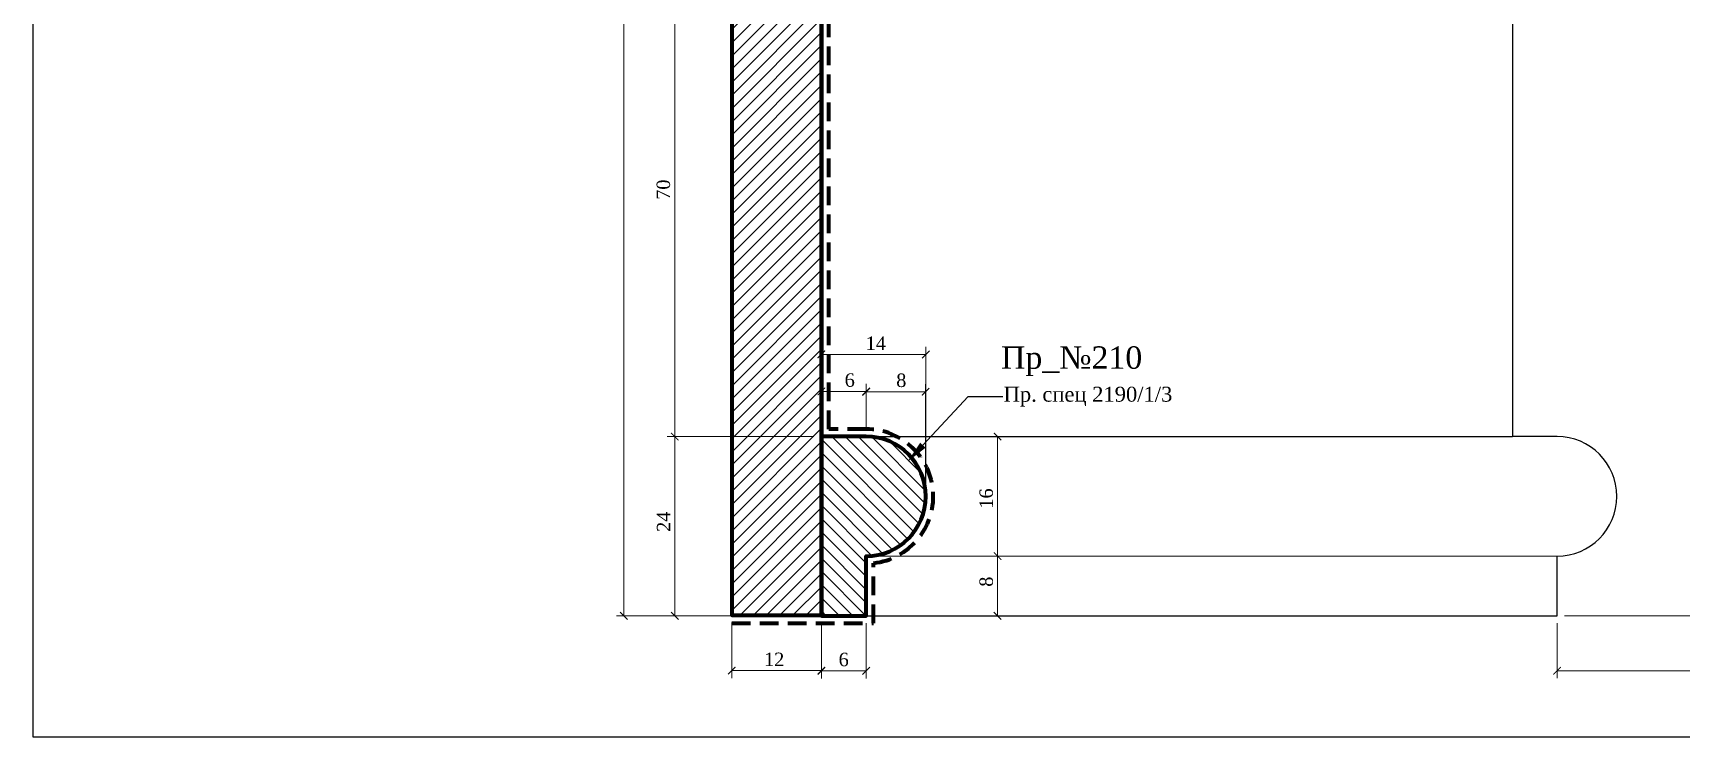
# Model space of a CAD drawing. Header units: millimetres. Extents: x 308479 to 308839, y -95708 to -95468.
# Drawn here: x 308478.9 to 308699.7, y -95707.7 to -95613.4 of the extents above; entities that cross this region are included whole.
import ezdxf
from ezdxf import colors
from ezdxf.entities.mleader import LeaderData, LeaderLine
from ezdxf.math import Vec2, Vec3

# ---------------------------------------------------------------- set-up
doc = ezdxf.new("R2010")
doc.units = ezdxf.units.MM
doc.header["$MEASUREMENT"] = 0
doc.linetypes.add('HIDDEN', pattern=[0.375, 0.25, -0.125])
doc.layers.add('Outside panel', color=7, linetype='Continuous', lineweight=18, true_color=0x7f5e57)
doc.layers.add('линия 15', color=7, linetype='Continuous', lineweight=15)
doc.layers.add('линия 50', color=1, linetype='Continuous', lineweight=140)
doc.layers.add('размеры в модели', color=7, linetype='Continuous')
doc.styles.add('ELECT', font='times.ttf')
doc.styles.get("Standard").update_dxf_attribs({"font": 'times.ttf'})
doc.dimstyles.new('M_1', dxfattribs={"dimtxt": 1.8, "dimasz": 1, "dimexe": 1, "dimexo": 1, "dimgap": 0.6, "dimtad": 1, "dimdec": 0, "dimdsep": 46, "dimtxsty": 'Standard', "dimblk": 'ARCHTICK', "dimcen": -5, "dimclrd": 7, "dimclre": 7, "dimclrt": 7, "dimadec": 0, "dimazin": 0, "dimtfac": 1, "dimtdec": 0, "dimtmove": 0, "dimatfit": 3, "dimfxl": 1, "dimtolj": 1, "dimtzin": 0, "dimlwd": 5, "dimlwe": 5, "dimarcsym": 0})

# ---------------------------------------------------------------- blocks, each defined once
blk = doc.blocks.new('_ArchTick')
at = {"color": 0, "linetype": 'ByBlock', "const_width": 0.15}
blk.add_lwpolyline([(-0.5, -0.5), (0.5, 0.5)], dxfattribs=at)
blk = doc.blocks.new('*D36')
at = {"color": 7, "lineweight": 5, "ltscale": 1000, "transparency": 16777216}
for p, q in [((308730.28, -95490.36), (308762.27, -95490.36)), ((308761.27, -95691.45), (308761.27, -95490.36)), ((308684.13, -95691.45), (308762.27, -95691.45))]:
    blk.add_line(p, q, dxfattribs=at)
at = {"layer": 'Defpoints', "color": 0, "ltscale": 1000, "transparency": 16777216}
for p in [(308729.28, -95490.36), (308761.27, -95490.36), (308683.13, -95691.45)]:
    blk.add_point(p, dxfattribs=at)
at = {"color": 7, "lineweight": 5, "ltscale": 1000, "transparency": 16777216}
for p, rotation in [((308761.27, -95490.36), 90), ((308761.27, -95691.45), 270)]:
    blk.add_blockref('_ArchTick', p, dxfattribs=dict(at, rotation=rotation))
at = {"color": 7, "ltscale": 1000, "transparency": 16777216, "insert": (308759.76, -95592.32), "char_height": 1.8, "attachment_point": 5, "rotation": 90}
blk.add_mtext('\\A1;201', dxfattribs=at)
blk = doc.blocks.new('*D35')
at = {"color": 7, "lineweight": 5, "ltscale": 1000, "transparency": 16777216}
for p, q in [((308744.28, -95506.36), (308744.28, -95699.8)), ((308683.13, -95692.45), (308683.13, -95699.8)), ((308744.28, -95698.8), (308683.13, -95698.8))]:
    blk.add_line(p, q, dxfattribs=at)
at = {"layer": 'Defpoints', "color": 0, "ltscale": 1000, "transparency": 16777216}
for p in [(308744.28, -95505.36), (308683.13, -95691.45), (308683.13, -95698.8)]:
    blk.add_point(p, dxfattribs=at)
at = {"color": 7, "lineweight": 5, "ltscale": 1000, "transparency": 16777216, "rotation": 180}
blk.add_blockref('_ArchTick', (308683.13, -95698.8), dxfattribs=at)
at = {"color": 7, "lineweight": 5, "ltscale": 1000, "transparency": 16777216}
blk.add_blockref('_ArchTick', (308744.28, -95698.8), dxfattribs=at)
at = {"color": 7, "ltscale": 1000, "transparency": 16777216, "insert": (308714.35, -95697.29), "char_height": 1.8, "attachment_point": 5}
blk.add_mtext('\\A1;61', dxfattribs=at)
blk = doc.blocks.new('*D34')
at = {"layer": 'Defpoints', "color": 0, "ltscale": 1000, "transparency": 16777216}
for p in [(308572.5, -95691.36), (308584.52, -95691.36), (308584.52, -95698.78)]:
    blk.add_point(p, dxfattribs=at)
at = {"layer": 'линия 15', "color": 7, "lineweight": 5, "ltscale": 1000, "transparency": 16777216}
for p, q in [((308572.5, -95692.36), (308572.5, -95699.78)), ((308584.52, -95692.36), (308584.52, -95699.78)), ((308572.5, -95698.78), (308584.52, -95698.78))]:
    blk.add_line(p, q, dxfattribs=at)
at = {"layer": 'линия 15', "color": 7, "lineweight": 5, "ltscale": 1000, "transparency": 16777216, "rotation": 180}
blk.add_blockref('_ArchTick', (308572.5, -95698.78), dxfattribs=at)
at = {"layer": 'линия 15', "color": 7, "lineweight": 5, "ltscale": 1000, "transparency": 16777216}
blk.add_blockref('_ArchTick', (308584.52, -95698.78), dxfattribs=at)
at = {"layer": 'линия 15', "color": 7, "ltscale": 1000, "transparency": 16777216, "insert": (308578.19, -95697.28), "char_height": 1.8, "attachment_point": 5}
blk.add_mtext('\\A1;12', dxfattribs=at)
blk = doc.blocks.new('*D33')
at = {"layer": 'Defpoints', "color": 0, "ltscale": 1000, "transparency": 16777216}
for p in [(308572.5, -95490.36), (308558.05, -95691.45), (308572.5, -95691.45)]:
    blk.add_point(p, dxfattribs=at)
at = {"layer": 'линия 15', "color": 7, "lineweight": 5, "ltscale": 1000, "transparency": 16777216}
for p, q in [((308571.5, -95490.36), (308557.05, -95490.36)), ((308558.05, -95490.36), (308558.05, -95691.45)), ((308571.5, -95691.45), (308557.05, -95691.45))]:
    blk.add_line(p, q, dxfattribs=at)
for p, rotation in [((308558.05, -95490.36), 90), ((308558.05, -95691.45), 270)]:
    blk.add_blockref('_ArchTick', p, dxfattribs=dict(at, rotation=rotation))
at = {"layer": 'линия 15', "color": 7, "ltscale": 1000, "transparency": 16777216, "insert": (308556.53, -95588.13), "char_height": 1.8, "attachment_point": 5, "rotation": 90}
blk.add_mtext('\\A1;201', dxfattribs=at)
blk = doc.blocks.new('*D24')
at = {"layer": 'Defpoints', "color": 0, "ltscale": 1000, "transparency": 16777216}
for p in [(308598.48, -95661.44), (308590.52, -95667.45), (308598.48, -95675.56)]:
    blk.add_point(p, dxfattribs=at)
at = {"layer": 'размеры в модели', "color": 7, "lineweight": 5, "ltscale": 1000, "transparency": 16777216}
for p, q in [((308590.52, -95666.45), (308590.52, -95660.44)), ((308590.52, -95661.44), (308598.48, -95661.44)), ((308598.48, -95674.56), (308598.48, -95660.44))]:
    blk.add_line(p, q, dxfattribs=at)
at = {"layer": 'размеры в модели', "color": 7, "lineweight": 5, "ltscale": 1000, "transparency": 16777216, "rotation": 180}
blk.add_blockref('_ArchTick', (308590.52, -95661.44), dxfattribs=at)
at = {"layer": 'размеры в модели', "color": 7, "lineweight": 5, "ltscale": 1000, "transparency": 16777216}
blk.add_blockref('_ArchTick', (308598.48, -95661.44), dxfattribs=at)
at = {"layer": 'размеры в модели', "color": 7, "ltscale": 1000, "transparency": 16777216, "insert": (308595.23, -95659.92), "char_height": 1.8, "attachment_point": 5}
blk.add_mtext('\\A1;8', dxfattribs=at)
blk = doc.blocks.new('*D23')
at = {"layer": 'Defpoints', "color": 0, "ltscale": 1000, "transparency": 16777216}
for p in [(308590.53, -95661.4), (308584.52, -95667.45), (308590.53, -95667.67)]:
    blk.add_point(p, dxfattribs=at)
at = {"layer": 'размеры в модели', "color": 7, "lineweight": 5, "ltscale": 1000, "transparency": 16777216}
for p, q in [((308584.52, -95666.45), (308584.52, -95660.4)), ((308584.52, -95661.4), (308590.53, -95661.4)), ((308590.53, -95666.67), (308590.53, -95660.4))]:
    blk.add_line(p, q, dxfattribs=at)
at = {"layer": 'размеры в модели', "color": 7, "lineweight": 5, "ltscale": 1000, "transparency": 16777216, "rotation": 180}
blk.add_blockref('_ArchTick', (308584.52, -95661.4), dxfattribs=at)
at = {"layer": 'размеры в модели', "color": 7, "lineweight": 5, "ltscale": 1000, "transparency": 16777216}
blk.add_blockref('_ArchTick', (308590.53, -95661.4), dxfattribs=at)
at = {"layer": 'размеры в модели', "color": 7, "ltscale": 1000, "transparency": 16777216, "insert": (308588.32, -95659.89), "char_height": 1.8, "attachment_point": 5}
blk.add_mtext('\\A1;6', dxfattribs=at)
blk = doc.blocks.new('*D22')
at = {"layer": 'Defpoints', "color": 0, "ltscale": 1000, "transparency": 16777216}
for p in [(308584.52, -95691.45), (308590.52, -95691.45), (308590.52, -95698.83)]:
    blk.add_point(p, dxfattribs=at)
at = {"layer": 'размеры в модели', "color": 7, "lineweight": 5, "ltscale": 1000, "transparency": 16777216}
for p, q in [((308584.52, -95692.45), (308584.52, -95699.83)), ((308590.52, -95692.45), (308590.52, -95699.83)), ((308584.52, -95698.83), (308590.52, -95698.83))]:
    blk.add_line(p, q, dxfattribs=at)
at = {"layer": 'размеры в модели', "color": 7, "lineweight": 5, "ltscale": 1000, "transparency": 16777216, "rotation": 180}
blk.add_blockref('_ArchTick', (308584.52, -95698.83), dxfattribs=at)
at = {"layer": 'размеры в модели', "color": 7, "lineweight": 5, "ltscale": 1000, "transparency": 16777216}
blk.add_blockref('_ArchTick', (308590.52, -95698.83), dxfattribs=at)
at = {"layer": 'размеры в модели', "color": 7, "ltscale": 1000, "transparency": 16777216, "insert": (308587.51, -95697.31), "char_height": 1.8, "attachment_point": 5}
blk.add_mtext('\\A1;6', dxfattribs=at)
blk = doc.blocks.new('*D21')
at = {"layer": 'Defpoints', "color": 0, "ltscale": 1000, "transparency": 16777216}
for p in [(308590.52, -95683.45), (308590.52, -95691.45), (308608.13, -95691.45)]:
    blk.add_point(p, dxfattribs=at)
at = {"layer": 'размеры в модели', "color": 7, "lineweight": 5, "ltscale": 1000, "transparency": 16777216}
for p, q in [((308591.52, -95683.45), (308609.13, -95683.45)), ((308608.13, -95683.45), (308608.13, -95691.45)), ((308591.52, -95691.45), (308609.13, -95691.45))]:
    blk.add_line(p, q, dxfattribs=at)
for p, rotation in [((308608.13, -95683.45), 90), ((308608.13, -95691.45), 270)]:
    blk.add_blockref('_ArchTick', p, dxfattribs=dict(at, rotation=rotation))
at = {"layer": 'размеры в модели', "color": 7, "ltscale": 1000, "transparency": 16777216, "insert": (308606.62, -95686.88), "char_height": 1.8, "attachment_point": 5, "rotation": 90}
blk.add_mtext('\\A1;8', dxfattribs=at)
blk = doc.blocks.new('*D20')
at = {"layer": 'Defpoints', "color": 0, "ltscale": 1000, "transparency": 16777216}
for p in [(308590.52, -95667.45), (308608.13, -95667.45), (308590.52, -95683.45)]:
    blk.add_point(p, dxfattribs=at)
at = {"layer": 'размеры в модели', "color": 7, "lineweight": 5, "ltscale": 1000, "transparency": 16777216}
for p, q in [((308591.52, -95667.45), (308609.13, -95667.45)), ((308608.13, -95683.45), (308608.13, -95667.45)), ((308591.52, -95683.45), (308609.13, -95683.45))]:
    blk.add_line(p, q, dxfattribs=at)
for p, rotation in [((308608.13, -95667.45), 90), ((308608.13, -95683.45), 270)]:
    blk.add_blockref('_ArchTick', p, dxfattribs=dict(at, rotation=rotation))
at = {"layer": 'размеры в модели', "color": 7, "ltscale": 1000, "transparency": 16777216, "insert": (308606.62, -95675.74), "char_height": 1.8, "attachment_point": 5, "rotation": 90}
blk.add_mtext('\\A1;16', dxfattribs=at)
blk = doc.blocks.new('*D19')
at = {"layer": 'Defpoints', "color": 0, "ltscale": 1000, "transparency": 16777216}
for p in [(308598.52, -95656.44), (308584.52, -95667.45), (308598.52, -95675.45)]:
    blk.add_point(p, dxfattribs=at)
at = {"layer": 'размеры в модели', "color": 7, "lineweight": 5, "ltscale": 1000, "transparency": 16777216}
for p, q in [((308584.52, -95666.45), (308584.52, -95655.44)), ((308598.52, -95674.45), (308598.52, -95655.44)), ((308584.52, -95656.44), (308598.52, -95656.44))]:
    blk.add_line(p, q, dxfattribs=at)
at = {"layer": 'размеры в модели', "color": 7, "lineweight": 5, "ltscale": 1000, "transparency": 16777216, "rotation": 180}
blk.add_blockref('_ArchTick', (308584.52, -95656.44), dxfattribs=at)
at = {"layer": 'размеры в модели', "color": 7, "lineweight": 5, "ltscale": 1000, "transparency": 16777216}
blk.add_blockref('_ArchTick', (308598.52, -95656.44), dxfattribs=at)
at = {"layer": 'размеры в модели', "color": 7, "ltscale": 1000, "transparency": 16777216, "insert": (308591.81, -95654.94), "char_height": 1.8, "attachment_point": 5}
blk.add_mtext('\\A1;14', dxfattribs=at)
blk = doc.blocks.new('*D14')
at = {"layer": 'Defpoints', "color": 0, "ltscale": 1000, "transparency": 16777216}
for p in [(308584.52, -95667.45), (308564.87, -95691.45), (308584.52, -95691.45)]:
    blk.add_point(p, dxfattribs=at)
at = {"layer": 'размеры в модели', "color": 7, "lineweight": 5, "ltscale": 1000, "transparency": 16777216}
for p, q in [((308583.52, -95667.45), (308563.87, -95667.45)), ((308564.87, -95667.45), (308564.87, -95691.45)), ((308583.52, -95691.45), (308563.87, -95691.45))]:
    blk.add_line(p, q, dxfattribs=at)
for p, rotation in [((308564.87, -95667.45), 90), ((308564.87, -95691.45), 270)]:
    blk.add_blockref('_ArchTick', p, dxfattribs=dict(at, rotation=rotation))
at = {"layer": 'размеры в модели', "color": 7, "ltscale": 1000, "transparency": 16777216, "insert": (308563.37, -95678.85), "char_height": 1.8, "attachment_point": 5, "rotation": 90}
blk.add_mtext('\\A1;24', dxfattribs=at)
blk = doc.blocks.new('*D13')
at = {"layer": 'Defpoints', "color": 0, "ltscale": 1000, "transparency": 16777216}
for p in [(308584.52, -95597.45), (308564.87, -95667.45), (308584.52, -95667.45)]:
    blk.add_point(p, dxfattribs=at)
at = {"layer": 'размеры в модели', "color": 7, "lineweight": 5, "ltscale": 1000, "transparency": 16777216}
for p, q in [((308583.52, -95597.45), (308563.87, -95597.45)), ((308564.87, -95597.45), (308564.87, -95667.45)), ((308583.52, -95667.45), (308563.87, -95667.45))]:
    blk.add_line(p, q, dxfattribs=at)
for p, rotation in [((308564.87, -95597.45), 90), ((308564.87, -95667.45), 270)]:
    blk.add_blockref('_ArchTick', p, dxfattribs=dict(at, rotation=rotation))
at = {"layer": 'размеры в модели', "color": 7, "ltscale": 1000, "transparency": 16777216, "insert": (308563.35, -95634.38), "char_height": 1.8, "attachment_point": 5, "rotation": 90}
blk.add_mtext('\\A1;70', dxfattribs=at)

msp = doc.modelspace()

# ---------------------------------------------------------------- hatches: boundary and pattern name
at = {"layer": 'Outside panel', "ltscale": 1000}
h = msp.add_hatch(dxfattribs=at)
h.set_pattern_fill('ANSI31', color=5, scale=10)
h.set_pattern_definition([(45, (-634.8144, 21.3507), (-0.8838834765, 0.8838834765), [])])
h.paths.add_polyline_path([(308584.5, -95490.36), (308572.5, -95490.36), (308572.5, -95691.36), (308584.52, -95691.36)])
h = msp.add_hatch(dxfattribs=at)
h.set_pattern_fill('ANSI31', color=256, scale=10, angle=90)
h.set_pattern_definition([(135, (-2976.6802, 4266.9379), (-0.8838834765, -0.8838834765), [])])
edge = h.paths.add_edge_path()
edge.add_line((308584.52, -95667.45), (308584.52, -95691.45))
edge.add_line((308584.52, -95691.45), (308590.52, -95691.45))
edge.add_line((308590.52, -95691.45), (308590.52, -95683.45))
edge.add_arc((308590.52, -95675.45), 8, 270, 450)
edge.add_line((308590.52, -95667.45), (308584.52, -95667.45))

# ---------------------------------------------------------------- linework, layer by layer
at = {"color": 7}
for p in [(308677.13, -95597.28), (308584.52, -95667.45)]:
    msp.add_line(p, (308677.13, -95667.45), dxfattribs=at)
at = {"linetype": 'Continuous', "lineweight": 15}
msp.add_line((308590.52, -95683.45), (308683.13, -95683.45), dxfattribs=at)
at = {"color": 6, "ltscale": 1000}
msp.add_lwpolyline([(308478.85, -95707.68), (308838.85, -95707.68), (308838.85, -95467.68), (308478.85, -95467.68)], close=True, dxfattribs=at)
at = {"color": 7}
msp.add_lwpolyline([(308584.52, -95691.45), (308683.13, -95691.45), (308683.13, -95683.45, 1), (308683.13, -95667.45), (308677.13, -95667.45)], format="xyb", dxfattribs=at)
at = {"layer": 'линия 50', "color": 7}
msp.add_line((308584.52, -95490.45), (308584.52, -95691.45), dxfattribs=at)
at = {"layer": 'линия 50', "color": 1, "linetype": 'HIDDEN', "ltscale": 10, "true_color": 0xff0909}
msp.add_lwpolyline([(308572.52, -95692.45), (308591.52, -95692.45), (308591.52, -95684.39, 0.945824), (308590.52, -95666.45), (308585.52, -95666.45), (308585.52, -95598.28), (308591.52, -95598.28), (308591.52, -95593.99, 0.23485), (308596.98, -95588.05, -0.251952), (308601.67, -95583.28), (308604.52, -95583.28), (308604.52, -95577.28), (308597.67, -95577.28), (308597.67, -95552.36, -0.414214), (308616.67, -95533.36), (308637.67, -95533.36), (308637.67, -95521.33, 0.969215), (308636.67, -95489.36), (308572.32, -95489.45)], format="xyb", dxfattribs=at)
at = {"layer": 'линия 50', "color": 7}
msp.add_lwpolyline([(308584.5, -95490.36), (308572.5, -95490.36), (308572.5, -95691.36), (308584.52, -95691.36), (308584.5, -95490.36)], dxfattribs=at)
msp.add_lwpolyline([(308584.52, -95667.45), (308584.52, -95691.45), (308590.52, -95691.45), (308590.52, -95683.45, 1), (308590.52, -95667.45)], format="xyb", close=True, dxfattribs=at)

# ---------------------------------------------------------------- texts
at = {"color": 5, "ltscale": 1000, "style": 'ELECT'}
msp.add_text('Пр_№210', height=3, dxfattribs=at).set_placement((308608.6, -95658.36))

# ---------------------------------------------------------------- dimensions: what is measured, and where the dimension line sits
at = {"color": 7, "ltscale": 1000}
dim = msp.add_linear_dim(base=(308761.27, -95490.36), p1=(308683.13, -95691.45), p2=(308729.28, -95490.36), angle=90, dimstyle='M_1', dxfattribs=at)
dim.commit()
dim.dimension.update_dxf_attribs({"geometry": '*D36', "text_midpoint": (308761.27, -95592.32), "dimtype": 128})
dim = msp.add_linear_dim(base=(308683.13, -95698.8), p1=(308744.28, -95505.36), p2=(308683.13, -95691.45), dimstyle='M_1', dxfattribs=at)
dim.commit()
dim.dimension.update_dxf_attribs({"geometry": '*D35', "text_midpoint": (308714.35, -95698.8), "dimtype": 128})
at = {"layer": 'линия 15', "color": 1, "ltscale": 1000, "true_color": 0xff0909}
dim = msp.add_linear_dim(base=(308558.05, -95691.45), p1=(308572.5, -95490.36), p2=(308572.5, -95691.45), angle=90, dimstyle='M_1', dxfattribs=at)
dim.commit()
dim.dimension.update_dxf_attribs({"geometry": '*D33', "text_midpoint": (308558.05, -95588.13), "dimtype": 128})
dim = msp.add_linear_dim(base=(308584.52, -95698.78), p1=(308572.5, -95691.36), p2=(308584.52, -95691.36), dimstyle='M_1', dxfattribs=at)
dim.commit()
dim.dimension.update_dxf_attribs({"geometry": '*D34', "text_midpoint": (308578.19, -95698.78), "dimtype": 128})
at = {"layer": 'размеры в модели', "color": 5, "ltscale": 1000}
for base, p1, p2, picture, middle in [((308564.87, -95667.45), (308584.52, -95597.45), (308584.52, -95667.45), '*D13', (308564.87, -95634.38)), ((308564.87, -95691.45), (308584.52, -95667.45), (308584.52, -95691.45), '*D14', (308564.87, -95678.85)), ((308608.13, -95667.45), (308590.52, -95683.45), (308590.52, -95667.45), '*D20', (308608.13, -95675.74)), ((308608.13, -95691.45), (308590.52, -95683.45), (308590.52, -95691.45), '*D21', (308608.13, -95686.88))]:
    dim = msp.add_linear_dim(base=base, p1=p1, p2=p2, angle=90, dimstyle='M_1', dxfattribs=at)
    dim.commit()
    dim.dimension.update_dxf_attribs({"geometry": picture, "text_midpoint": middle, "dimtype": 128})
for base, p1, p2, picture, middle in [((308598.52, -95656.44), (308584.52, -95667.45), (308598.52, -95675.45), '*D19', (308591.81, -95656.44)), ((308590.53, -95661.4), (308584.52, -95667.45), (308590.53, -95667.67), '*D23', (308588.32, -95661.4)), ((308598.48, -95661.44), (308590.52, -95667.45), (308598.48, -95675.56), '*D24', (308595.23, -95661.44)), ((308590.52, -95698.83), (308584.52, -95691.45), (308590.52, -95691.45), '*D22', (308587.51, -95698.83))]:
    dim = msp.add_linear_dim(base=base, p1=p1, p2=p2, dimstyle='M_1', dxfattribs=at)
    dim.commit()
    dim.dimension.update_dxf_attribs({"geometry": picture, "text_midpoint": middle, "dimtype": 128})

# ---------------------------------------------------------------- leaders
at = {"layer": 'размеры в модели', "color": 7, "ltscale": 1000}
ml = msp.add_multileader_mtext('Standard', dxfattribs=at)
ml.set_content('\\A1;Пр. спец 2190/1/3 ', color=7)
ml.set_leader_properties()
ml.build(insert=Vec2(0, 0))
ml.multileader.update_dxf_attribs({"text_right_attachment_type": 6, "dogleg_length": 0.36, "arrow_head_size": 3})
ctx = ml.context
ctx.base_point, ctx.char_height, ctx.arrow_head_size, ctx.landing_gap_size, ctx.plane_origin = Vec3(308608.85, -95662.09), 2, 3, 0.09, Vec3(308571.67, -95684.02)
ctx.right_attachment = 6
notes = []
notes.append((ctx, [(1, (1, 1, 0), (308604.18, -95662.09), (1, 0), 4.68, [(0, [(308596.08, -95670.8)], 0, [])])]))
ctx.mtext.insert, ctx.mtext.flow_direction = Vec3(308608.94, -95660.77), 5
for ctx, leaders in notes:
    for number, flags, end, landing, length, lines in leaders:
        leader = LeaderData()
        leader.index, (leader.has_last_leader_line, leader.has_dogleg_vector, leader.attachment_direction) = number, flags
        leader.last_leader_point, leader.dogleg_vector, leader.dogleg_length = Vec3(end), Vec3(landing), length
        for number, points, colour, breaks in lines:
            line = LeaderLine()
            line.index, line.vertices, line.color, line.breaks = number, Vec3.list(points), colors.encode_raw_color(colour), breaks
            leader.lines.append(line)
        ctx.leaders.append(leader)

doc.saveas('drawing.dxf')
